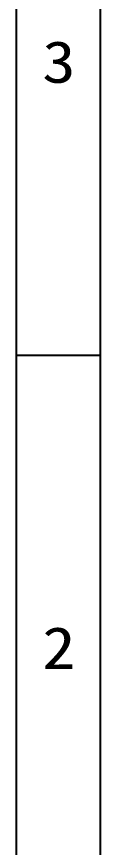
# Model space of a CAD drawing. Header units: millimetres. Extents: x 2728 to 3333, y 1163 to 1594.
# Drawn here: x 2728.3 to 2742.7, y 1280 to 1422.9 of the extents above; entities that cross this region are included whole.
import ezdxf
from ezdxf.enums import TextEntityAlignment as Align

# ---------------------------------------------------------------- set-up
doc = ezdxf.new("R2010")
doc.units = ezdxf.units.MM
doc.styles.add('TEXTSTYLE_0', font='txt', dxfattribs={"width": 0.8})

# ---------------------------------------------------------------- blocks, each defined once
blk = doc.blocks.new('FGHDGH')
at = {"color": 7, "linetype": 'Continuous'}
for p, q in [((-410.452, 341.87), (-410.452, 638.87)), ((-400.452, 351.87), (-400.452, 628.87)), ((-410.452, 481.87), (-400.452, 481.87))]:
    blk.add_line(p, q, dxfattribs=at)
at = {"color": 2, "linetype": 'Continuous', "style": 'TEXTSTYLE_0', "width": 1.2}
for s, p, p2 in [('3', (-407.401, 514.412), (-403.401, 514.412)), ('2', (-407.401, 444.412), (-403.401, 444.412))]:
    blk.add_text(s, height=5, dxfattribs=at).set_placement(p, p2, align=Align.FIT)

msp = doc.modelspace()

# ---------------------------------------------------------------- block references
at = {"xscale": 1.440000000000055, "yscale": 1.440000000000055, "zscale": 1.440000000000055}
msp.add_blockref('FGHDGH', (3319.38751, 670.79649), dxfattribs=at)

doc.saveas('drawing.dxf')
